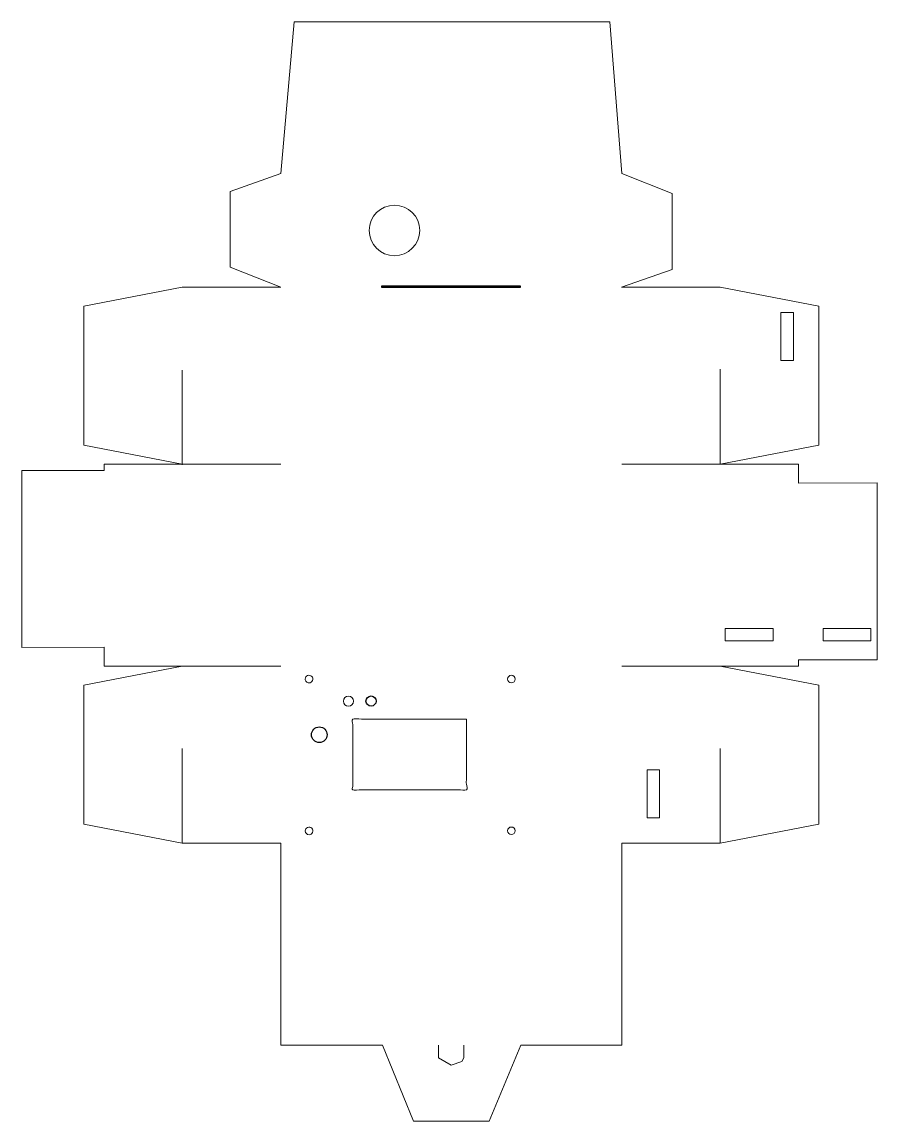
# Model space of a CAD drawing. Header units: millimetres. Extents: x 3 to 342, y -438 to -3.
import ezdxf

# ---------------------------------------------------------------- set-up
doc = ezdxf.new("R2010")
doc.units = ezdxf.units.MM
doc.header["$MEASUREMENT"] = 0
doc.layers.add('1', color=7, linetype='Continuous', true_color=0xffffff)

msp = doc.modelspace()

# ---------------------------------------------------------------- linework, layer by layer
at = {"layer": '1', "color": 1, "linetype": 'Continuous', "lineweight": 0, "true_color": 0xff0000}
for p, q in [((66.49, -140.75), (66.49, -178.25)), ((279.49, -140.39), (279.49, -177.89)), ((66.49, -290.5), (66.49, -328)), ((279.49, -290.5), (279.49, -328))]:
    msp.add_line(p, q, dxfattribs=at)
at = {"layer": '1', "color": 5, "linetype": 'Continuous', "lineweight": 0, "true_color": 0x0000ff}
msp.add_lwpolyline([(187.99, -438), (200.47, -408), (240.49, -408), (240.49, -328), (279.49, -328), (318.49, -320.5), (318.49, -265.5), (279.49, -258), (240.49, -258), (310.49, -258), (310.49, -255.5), (341.57, -255.48), (341.57, -185.42), (310.49, -185.5), (310.49, -178), (240.49, -178), (279.49, -178), (318.49, -170.5), (318.49, -115.5), (279.49, -108), (240.33, -108), (260.49, -100.94), (260.49, -70.94), (240.49, -63), (235.81, -3), (110.81, -3), (105.49, -63), (85.49, -70.06), (85.49, -100.06), (105.49, -108), (66.49, -108), (27.49, -115.5), (27.49, -170.5), (66.49, -178), (105.49, -178), (35.49, -178), (35.49, -180.5), (3, -180.52), (3, -250.58), (35.49, -250.5), (35.49, -258), (105.49, -258), (66.49, -258), (27.49, -265.5), (27.49, -320.5), (66.49, -328), (105.49, -328), (105.49, -408), (145.79, -408), (157.99, -438)], close=True, dxfattribs=at)
at = {"layer": '1', "color": 1, "true_color": 0xff0000}
msp.add_lwpolyline([(200.41, -108), (200.41, -107.5), (200.41, -107.5), (145.41, -107.5), (145.41, -108), (145.41, -108)], close=True, dxfattribs=at)
at = {"layer": '1', "color": 1, "linetype": 'Continuous', "lineweight": 0, "true_color": 0xff0000}
for points in [[(303.49, -137), (303.49, -118), (308.49, -118), (308.49, -137)], [(300.49, -248), (300.49, -243), (281.49, -243), (281.49, -248)], [(339.18, -248), (339.18, -243), (320.18, -243), (320.18, -248)], [(250.49, -318.01), (250.49, -299.01), (255.49, -299.01), (255.49, -318.01)]]:
    msp.add_lwpolyline(points, close=True, dxfattribs=at)
for points in [[(115.17, -263.07, -2.414918), (116.67, -264.57, -0.414246)], [(115.17, -323.18, -2.414806), (116.67, -324.68, -0.414198)]]:
    msp.add_lwpolyline(points, format="xyb", close=True, dxfattribs=at)
msp.add_lwpolyline([(177.99, -408), (177.99, -413), (177.23, -414.45), (172.99, -415.89), (167.99, -413), (167.99, -408)], dxfattribs=at)
for centre, radius in [((150.49, -85.5), 10), ((196.8, -263.07), 1.5), ((132.25, -271.83), 2), ((196.8, -323.13), 1.5)]:
    msp.add_circle(centre, radius, dxfattribs=at)
at = {"layer": '1', "color": 1, "true_color": 0xff0000}
for centre, radius in [((141.22, -271.77), 2), ((120.73, -285.11), 3.1)]:
    msp.add_circle(centre, radius, dxfattribs=at)
at = {"layer": '1', "color": 1, "linetype": 'Continuous', "lineweight": 0, "true_color": 0xff0000}
msp.add_open_spline([(179, -278.9), (179, -292.9), (179, -306.9), (156.5, -306.9), (134, -306.9), (134, -292.9), (134, -278.9), (156.5, -278.9), (179, -278.9)], degree=2, knots=[0, 0, 0, 1, 1, 2, 2, 3, 3, 4, 4, 4], dxfattribs=at)

doc.saveas('drawing.dxf')
